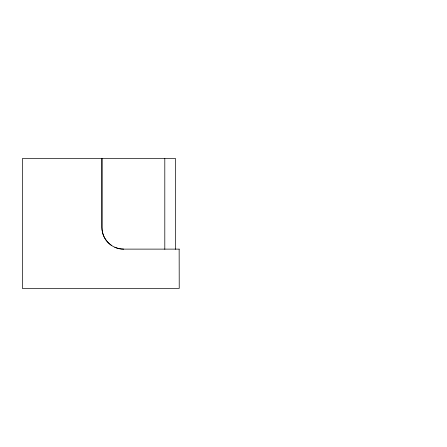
<?xml version="1.0" encoding="UTF-8"?>
<svg xmlns="http://www.w3.org/2000/svg" width="447" height="447" viewBox="0 0 447 447"><rect width="100%" height="100%" fill="white"/><g stroke="black" fill="none" stroke-linecap="round" stroke-linejoin="round"><path stroke-width="0.67" d="M111.342 245.291A21.624 21.534 89.4 0 1 101.944 227.462L101.938 158.584L101.938 227.478A21.64 21.64 0 0 0 123.579 249.119L123.595 249.102A21.802 21.713 89.4 0 1 114.795 247.23M123.579 249.119L179.197 249.119M179.146 249.119L179.225 288.416L22.356 288.416L22.35 158.584L175.587 158.584L175.621 249.325M164.803 158.584L164.803 249.325"/></g></svg>
